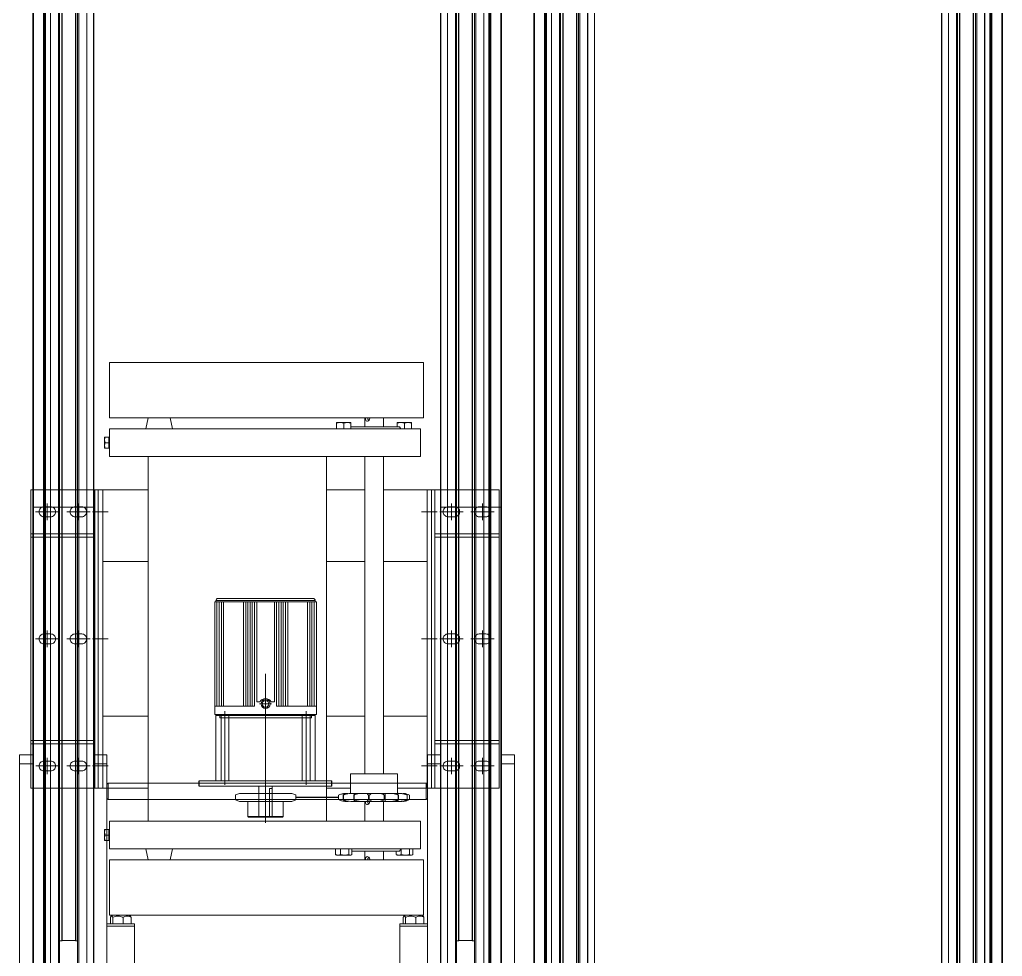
# Model space of a CAD drawing. Header units: millimetres. Extents: x -13874 to 5569, y -3136 to 4764.
# Drawn here: x 3716 to 4606, y -544 to 304 of the extents above; entities that cross this region are included whole.
import ezdxf

# ---------------------------------------------------------------- set-up
doc = ezdxf.new("R2010")
doc.units = ezdxf.units.MM
for name, color, linetype, lineweight in [('1', 1, 'Continuous', 20), ('2', 5, 'Continuous', 18), ('动力滚筒线', 6, 'Continuous', 18), ('工件进老化层', 7, 'Continuous', 15), ('粗实线', 7, 'Continuous', 25)]:
    doc.layers.add(name, color=color, linetype=linetype, lineweight=lineweight)

# ---------------------------------------------------------------- blocks, each defined once
blk = doc.blocks.new('A$C68C05B9F')
at = {"color": 7, "linetype": 'Continuous', "lineweight": 15}
for p, q in [((0, 3724, 800.61), (0, 4074, 800.61)), ((12, 4074, 800.61), (12, 3074, 800.61)), ((12.5, 4074, 800.61), (12.5, 3074, 800.61)), ((21.5, 4074, 800.61), (21.5, 3074, 800.61)), ((22, 4074, 800.61), (22, 3074, 800.61)), ((22.3, 4074, 800.61), (22.3, 3074, 800.61)), ((23.08, 4074, 800.61), (23.08, 3074, 800.61)), ((23.29, 4074, 800.61), (23.29, 3074, 800.61)), ((27.81, 4074, 800.61), (27.81, 3074, 800.61)), ((28.02, 4074, 800.61), (28.02, 3074, 800.61)), ((35.2, 4074, 800.61), (35.2, 3074, 800.61)), ((36.2, 3074, 800.61), (36.2, 4074, 800.61)), ((52.5, 4074, 800.61), (52.5, 3074, 800.61)), ((53.5, 4074, 800.61), (53.5, 3074, 800.61)), ((60.68, 4074, 800.61), (60.68, 3074, 800.61)), ((60.89, 4074, 800.61), (60.89, 3074, 800.61)), ((66.91, 4074, 800.61), (66.91, 3074, 800.61)), ((67, 3724, 800.61), (67, 4074, 800.61)), ((79, 3724, 800.61), (79, 4074, 800.61)), ((369, 3724, 800.61), (369, 4074, 800.61)), ((381, 3724, 800.61), (381, 4074, 800.61)), ((381.09, 4074, 800.61), (381.09, 3074, 800.61)), ((387.11, 4074, 800.61), (387.11, 3074, 800.61)), ((387.32, 4074, 800.61), (387.32, 3074, 800.61)), ((394.5, 4074, 800.61), (394.5, 3074, 800.61)), ((395.5, 3074, 800.61), (395.5, 4074, 800.61)), ((411.8, 4074, 800.61), (411.8, 3074, 800.61)), ((412.8, 4074, 800.61), (412.8, 3074, 800.61)), ((419.98, 4074, 800.61), (419.98, 3074, 800.61)), ((420.19, 4074, 800.61), (420.19, 3074, 800.61)), ((424.71, 4074, 800.61), (424.71, 3074, 800.61)), ((424.92, 4074, 800.61), (424.92, 3074, 800.61)), ((425.7, 4074, 800.61), (425.7, 3074, 800.61)), ((426, 4074, 800.61), (426, 3074, 800.61)), ((426.5, 4074, 800.61), (426.5, 3074, 800.61)), ((435.5, 4074, 800.61), (435.5, 3074, 800.61)), ((436, 4074, 800.61), (436, 3074, 800.61)), ((448, 3724, 800.61), (448, 4074, 800.61)), ((104, 3871, 800.61), (104, 4047, 800.61)), ((344, 4047, 800.61), (344, 3871, 800.61)), ((38.2, 3884.25, 800.61), (36.2, 3884.25, 800.61)), ((38.2, 3884.25, 800.61), (38.2, 3074, 800.61)), ((38.5, 3884.15, 800.61), (38.5, 3074, 800.61)), ((50.5, 3884, 800.61), (38.5, 3884, 800.61)), ((50.5, 3884.15, 800.61), (50.5, 3074, 800.61)), ((52.5, 3884.25, 800.61), (50.8, 3884.25, 800.61)), ((50.8, 3884.25, 800.61), (50.8, 3074, 800.61)), ((395.5, 3884.25, 800.61), (397.2, 3884.25, 800.61)), ((397.2, 3884.25, 800.61), (397.2, 3074, 800.61)), ((397.5, 3884.15, 800.61), (397.5, 3074, 800.61)), ((397.5, 3884, 800.61), (409.5, 3884, 800.61)), ((409.5, 3884.15, 800.61), (409.5, 3074, 800.61)), ((409.8, 3884.25, 800.61), (411.8, 3884.25, 800.61)), ((409.8, 3884.25, 800.61), (409.8, 3074, 800.61)), ((79, 3871, 800.61), (104, 3871, 800.61)), ((104, 3869, 800.61), (79, 3869, 800.61)), ((82.16, 3863, 800.61), (82.16, 3869, 800.61)), ((89.44, 3863, 800.61), (89.44, 3869, 800.61)), ((98.78, 3863, 800.61), (98.78, 3869, 800.61)), ((100.84, 3863, 800.61), (100.84, 3869, 800.61)), ((104, 3871, 800.61), (104, 3869, 800.61)), ((344, 3871, 800.61), (369, 3871, 800.61)), ((344, 3869, 800.61), (344, 3871, 800.61)), ((369, 3869, 800.61), (344, 3869, 800.61)), ((347.16, 3863, 800.61), (347.16, 3869, 800.61)), ((354.44, 3863, 800.61), (354.44, 3869, 800.61)), ((363.78, 3863, 800.61), (363.78, 3869, 800.61)), ((365.84, 3863, 800.61), (365.84, 3869, 800.61)), ((82.79, 3862.1, 800.61), (84.14, 3861, 800.61)), ((84.14, 3861, 800.61), (98.86, 3861, 800.61)), ((98.86, 3861, 800.61), (100.21, 3862.1, 800.61)), ((347.79, 3862.1, 800.61), (349.14, 3861, 800.61)), ((349.14, 3861, 800.61), (358.76, 3861, 800.61)), ((358.76, 3861, 800.61), (363.86, 3861, 800.61)), ((363.86, 3861, 800.61), (365.21, 3862.1, 800.61)), ((80, 3756.5, 800.61), (79, 3755.5, 800.61)), ((368, 3756.5, 800.61), (80, 3756.5, 800.61)), ((80, 3756.5, 800.61), (80, 3741.5, 800.61)), ((369, 3755.5, 800.61), (368, 3756.5, 800.61)), ((368, 3741.5, 800.61), (368, 3756.5, 800.61)), ((79, 3742.5, 800.61), (80, 3741.5, 800.61)), ((80, 3741.5, 800.61), (368, 3741.5, 800.61)), ((368, 3741.5, 800.61), (369, 3742.5, 800.61)), ((0, 3724, 800.61), (12, 3724, 800.61)), ((0, 3716, 800.61), (0, 3724, 800.61)), ((67, 3724, 800.61), (67, 3074, 800.61)), ((67, 3724, 800.61), (79, 3724, 800.61)), ((79, 3716, 800.61), (79, 3724, 800.61)), ((369, 3724, 800.61), (381, 3724, 800.61)), ((369, 3716, 800.61), (369, 3724, 800.61)), ((381, 3724, 800.61), (381, 3074, 800.61)), ((436, 3724, 800.61), (448, 3724, 800.61)), ((448, 3716, 800.61), (448, 3724, 800.61)), ((12, 3716, 800.61), (0, 3716, 800.61)), ((79, 3716, 800.61), (67, 3716, 800.61)), ((381, 3716, 800.61), (369, 3716, 800.61)), ((448, 3716, 800.61), (436, 3716, 800.61)), ((12, 1008, 800.61), (12, 3492, 800.61)), ((12.5, 3492, 800.61), (12, 3492, 800.61)), ((12.5, 1008, 800.61), (12.5, 3492, 800.61)), ((21.5, 3492, 800.61), (12.5, 3492, 800.61)), ((21.5, 1008, 800.61), (21.5, 3492, 800.61)), ((22, 3492, 800.61), (21.5, 3492, 800.61)), ((22, 1008, 800.61), (22, 3492, 800.61)), ((22.3, 3492, 800.61), (22, 3492, 800.61)), ((22.3, 1008, 800.61), (22.3, 3492, 800.61)), ((23.08, 3492, 800.61), (22.3, 3492, 800.61)), ((23.08, 1008, 800.61), (23.08, 3492, 800.61)), ((23.29, 3492, 800.61), (23.08, 3492, 800.61)), ((23.29, 1008, 800.61), (23.29, 3492, 800.61)), ((27.81, 3492, 800.61), (23.29, 3492, 800.61)), ((28.02, 3492, 800.61), (27.81, 3492, 800.61)), ((35.2, 3492, 800.61), (28.02, 3492, 800.61)), ((36.2, 3492, 800.61), (35.2, 3492, 800.61)), ((36.2, 1008, 800.61), (36.2, 3492, 800.61)), ((38.2, 3492, 800.61), (36.2, 3492, 800.61)), ((38.5, 3492, 800.61), (38.2, 3492, 800.61)), ((38.5, 1008, 800.61), (38.5, 3492, 800.61)), ((50.5, 3492, 800.61), (38.5, 3492, 800.61)), ((50.5, 1008, 800.61), (50.5, 3492, 800.61)), ((50.8, 3492, 800.61), (50.5, 3492, 800.61)), ((52.5, 3492, 800.61), (50.8, 3492, 800.61)), ((52.5, 3492, 800.61), (52.5, 1008, 800.61)), ((53.5, 3492, 800.61), (52.5, 3492, 800.61)), ((60.68, 3492, 800.61), (53.5, 3492, 800.61)), ((60.89, 3492, 800.61), (60.68, 3492, 800.61)), ((66.91, 3492, 800.61), (60.89, 3492, 800.61)), ((67, 3492, 800.61), (66.91, 3492, 800.61)), ((67, 1008, 800.61), (67, 3492, 800.61)), ((381, 3492, 800.61), (381, 1008, 800.61)), ((381, 3492, 800.61), (381.09, 3492, 800.61)), ((381.09, 3492, 800.61), (387.11, 3492, 800.61)), ((387.11, 3492, 800.61), (387.32, 3492, 800.61)), ((387.32, 3492, 800.61), (394.5, 3492, 800.61)), ((394.5, 3492, 800.61), (395.5, 3492, 800.61)), ((395.5, 1008, 800.61), (395.5, 3492, 800.61)), ((395.5, 3492, 800.61), (397.2, 3492, 800.61)), ((397.2, 3492, 800.61), (397.5, 3492, 800.61)), ((397.5, 3492, 800.61), (397.5, 1008, 800.61)), ((397.5, 3492, 800.61), (409.5, 3492, 800.61)), ((409.5, 3492, 800.61), (409.5, 1008, 800.61)), ((409.5, 3492, 800.61), (409.8, 3492, 800.61)), ((409.8, 3492, 800.61), (411.8, 3492, 800.61)), ((411.8, 3492, 800.61), (411.8, 1008, 800.61)), ((411.8, 3492, 800.61), (412.8, 3492, 800.61)), ((412.8, 3492, 800.61), (419.98, 3492, 800.61)), ((419.98, 3492, 800.61), (420.19, 3492, 800.61)), ((420.19, 3492, 800.61), (424.71, 3492, 800.61)), ((424.71, 3492, 800.61), (424.71, 1008, 800.61)), ((424.71, 3492, 800.61), (424.92, 3492, 800.61)), ((424.92, 3492, 800.61), (424.92, 1008, 800.61)), ((424.92, 3492, 800.61), (425.7, 3492, 800.61)), ((425.7, 3492, 800.61), (425.7, 1008, 800.61)), ((425.7, 3492, 800.61), (426, 3492, 800.61)), ((426, 3492, 800.61), (426, 1008, 800.61)), ((426, 3492, 800.61), (426.5, 3492, 800.61)), ((426.5, 3492, 800.61), (426.5, 1008, 800.61)), ((426.5, 3492, 800.61), (435.5, 3492, 800.61)), ((435.5, 3492, 800.61), (435.5, 1008, 800.61)), ((435.5, 3492, 800.61), (436, 3492, 800.61)), ((436, 3492, 800.61), (436, 1008, 800.61))]:
    blk.add_line(p, q, dxfattribs=at)
at = {"color": 8, "linetype": 'Continuous', "lineweight": 15}
for p, q in [((27.81, 1008, 800.61), (27.81, 3492, 800.61)), ((28.02, 1008, 800.61), (28.02, 3492, 800.61)), ((35.2, 1008, 800.61), (35.2, 3492, 800.61)), ((38.2, 1008, 800.61), (38.2, 3492, 800.61)), ((50.8, 1008, 800.61), (50.8, 3492, 800.61)), ((53.5, 1008, 800.61), (53.5, 3492, 800.61)), ((60.68, 1008, 800.61), (60.68, 3492, 800.61)), ((60.89, 1008, 800.61), (60.89, 3492, 800.61)), ((66.91, 1008, 800.61), (66.91, 3492, 800.61)), ((381.09, 3492, 800.61), (381.09, 1008, 800.61)), ((387.11, 3492, 800.61), (387.11, 1008, 800.61)), ((387.32, 3492, 800.61), (387.32, 1008, 800.61)), ((394.5, 3492, 800.61), (394.5, 1008, 800.61)), ((397.2, 3492, 800.61), (397.2, 1008, 800.61)), ((409.8, 3492, 800.61), (409.8, 1008, 800.61)), ((412.8, 3492, 800.61), (412.8, 1008, 800.61)), ((419.98, 3492, 800.61), (419.98, 1008, 800.61)), ((420.19, 3492, 800.61), (420.19, 1008, 800.61))]:
    blk.add_line(p, q, dxfattribs=at)
at = {"color": 7, "linetype": 'Continuous', "lineweight": 15}
for points, knots in [([(38.5, 3884.15, 800.61), (38.5, 3884.16, 800.61), (38.49, 3884.19, 800.61), (38.43, 3884.22, 800.61), (38.35, 3884.24, 800.61), (38.27, 3884.25, 800.61), (38.22, 3884.25, 800.61), (38.2, 3884.25, 800.61)], [0, 0, 0, 0, 0.227189, 0.45445, 0.679666, 0.894273, 1, 1, 1, 1]), ([(50.8, 3884.25, 800.61), (50.77, 3884.25, 800.61), (50.7, 3884.25, 800.61), (50.62, 3884.23, 800.61), (50.55, 3884.21, 800.61), (50.51, 3884.18, 800.61), (50.5, 3884.16, 800.61), (50.5, 3884.15, 800.61)], [0, 0, 0, 0, 0.200091, 0.399994, 0.605947, 0.823799, 1, 1, 1, 1]), ([(397.2, 3884.25, 800.61), (397.23, 3884.25, 800.61), (397.3, 3884.25, 800.61), (397.38, 3884.23, 800.61), (397.45, 3884.21, 800.61), (397.49, 3884.18, 800.61), (397.5, 3884.16, 800.61), (397.5, 3884.15, 800.61)], [0, 0, 0, 0, 0.20008, 0.399986, 0.605932, 0.823798, 1, 1, 1, 1]), ([(409.5, 3884.15, 800.61), (409.5, 3884.16, 800.61), (409.51, 3884.19, 800.61), (409.57, 3884.22, 800.61), (409.65, 3884.24, 800.61), (409.73, 3884.25, 800.61), (409.78, 3884.25, 800.61), (409.8, 3884.25, 800.61)], [0, 0, 0, 0, 0.227188, 0.454453, 0.679683, 0.894318, 1, 1, 1, 1]), ([(82.16, 3863, 800.61), (82.66, 3862.75, 800.61), (83.67, 3862.24, 800.61), (85.28, 3861.88, 800.61), (86.93, 3861.96, 800.61), (88.31, 3862.42, 800.61), (89.14, 3862.84, 800.61), (89.44, 3863, 800.61)], [0, 0, 0, 0, 0.213697, 0.432416, 0.646855, 0.869847, 1, 1, 1, 1]), ([(82.81, 3862.11, 800.61), (82.68, 3862.24, 800.61), (82.45, 3862.44, 800.61), (82.25, 3862.84, 800.61), (82.16, 3863, 800.61)], [0, 0, 0, 0, 0.5910512, 1, 1, 1, 1]), ([(89.44, 3863, 800.61), (89.59, 3862.94, 800.61), (90.32, 3862.63, 800.61), (91.67, 3862.19, 800.61), (93.56, 3861.87, 800.61), (95.52, 3861.98, 800.61), (97.28, 3862.4, 800.61), (98.34, 3862.82, 800.61), (98.78, 3863, 800.61)], [0, 0, 0, 0, 0.051515, 0.245598, 0.439284, 0.646362, 0.853846, 1, 1, 1, 1]), ([(98.78, 3863, 800.61), (98.92, 3862.75, 800.61), (99.21, 3862.24, 800.61), (99.66, 3861.88, 800.61), (100.13, 3861.96, 800.61), (100.52, 3862.42, 800.61), (100.76, 3862.84, 800.61), (100.84, 3863, 800.61)], [0, 0, 0, 0, 0.213697, 0.432416, 0.646855, 0.869847, 1, 1, 1, 1]), ([(347.81, 3862.11, 800.61), (347.68, 3862.24, 800.61), (347.45, 3862.44, 800.61), (347.25, 3862.84, 800.61), (347.16, 3863, 800.61)], [0, 0, 0, 0, 0.59105, 1, 1, 1, 1]), ([(347.16, 3863, 800.61), (347.66, 3862.75, 800.61), (348.67, 3862.24, 800.61), (350.28, 3861.88, 800.61), (351.93, 3861.96, 800.61), (353.31, 3862.42, 800.61), (354.14, 3862.84, 800.61), (354.44, 3863, 800.61)], [0, 0, 0, 0, 0.213696, 0.432416, 0.646854, 0.869847, 1, 1, 1, 1]), ([(354.44, 3863, 800.61), (354.88, 3862.82, 800.61), (355.94, 3862.4, 800.61), (357.7, 3861.98, 800.61), (359.66, 3861.87, 800.61), (361.55, 3862.19, 800.61), (362.9, 3862.63, 800.61), (363.63, 3862.94, 800.61), (363.78, 3863, 800.61)], [0, 0, 0, 0, 0.146154, 0.3536378, 0.5607164, 0.7544026, 0.9484864, 1, 1, 1, 1]), ([(363.78, 3863, 800.61), (363.92, 3862.75, 800.61), (364.21, 3862.24, 800.61), (364.66, 3861.88, 800.61), (365.13, 3861.96, 800.61), (365.52, 3862.42, 800.61), (365.76, 3862.84, 800.61), (365.84, 3863, 800.61)], [0, 0, 0, 0, 0.213696, 0.432416, 0.646855, 0.869847, 1, 1, 1, 1])]:
    blk.add_open_spline(points, degree=3, knots=knots, dxfattribs=at)
blk = doc.blocks.new('A$C21461CE7')
at = {"color": 2}
for p, q in [((152.6, 116.6, 2353.14), (152.59, 121.6, 2353.14)), ((272.6, 116.6, 2353.14), (272.59, 121.6, 2353.14)), ((278.66, 106.6, 2353.14), (239.85, 106.6, 2353.14))]:
    blk.add_line(p, q, dxfattribs=at)
at = {"layer": '1', "color": 2, "lineweight": 0}
for p, q in [((212.6, 105.71, 2353.14), (212.59, 218.42, 2353.14)), ((207.13, 191.1, 2353.14), (217.88, 191.1, 2353.14)), ((175.83, 117.82, 2353.14), (175.82, 184.61, 2353.14)), ((249.36, 117.83, 2353.14), (249.36, 184.61, 2353.14)), ((212.6, 83.56, 2353.14), (212.59, 125.78, 2353.14))]:
    blk.add_line(p, q, dxfattribs=at)
at = {"layer": '2', "color": 2, "lineweight": 0}
for p, q in [((172.33, 121.6, 2353.14), (172.32, 181.6, 2353.14)), ((179.33, 121.6, 2353.14), (179.32, 181.6, 2353.14)), ((245.86, 121.6, 2353.14), (245.86, 181.6, 2353.14)), ((252.86, 121.6, 2353.14), (252.86, 181.6, 2353.14)), ((216.1, 89.6, 2353.14), (216.1, 114.6, 2353.14)), ((218.6, 114.6, 2353.14), (216.1, 114.6, 2353.14))]:
    blk.add_line(p, q, dxfattribs=at)
at = {"layer": '动力滚筒线', "color": 2, "lineweight": 0}
for p, q in [((206.6, 89.6, 2353.14), (206.6, 116.6, 2353.14)), ((218.6, 89.6, 2353.14), (218.6, 116.6, 2353.14))]:
    blk.add_line(p, q, dxfattribs=at)
at = {"layer": '工件进老化层', "color": 2, "ltscale": 0.5}
for p, q in [((71.4, 500, 2353.14), (71.4, 450, 2353.14)), ((71.4, 500, 2353.14), (116.2, 500, 2353.14)), ((310.8, 500, 2353.14), (116.2, 500, 2353.14)), ((310.8, 500, 2353.14), (355.6, 500, 2353.14)), ((355.61, 450, 2353.14), (355.6, 500, 2353.14)), ((71.4, 450, 2353.14), (116.2, 450, 2353.14)), ((106.2, 450, 2353.14), (104.2, 440, 2353.14)), ((310.81, 450, 2353.14), (116.2, 450, 2353.14)), ((128.2, 440, 2353.14), (126.2, 450, 2353.14)), ((276.81, 445.09, 2353.14), (276.81, 445.67, 2353.14)), ((276.81, 445.67, 2353.14), (280.06, 445.67, 2353.14)), ((276.81, 440, 2353.14), (276.81, 445.09, 2353.14)), ((283.31, 445.09, 2353.14), (280.06, 445.67, 2353.14)), ((280.06, 445.67, 2353.14), (286.56, 445.67, 2353.14)), ((283.31, 440, 2353.14), (283.31, 445.09, 2353.14)), ((289.81, 445.09, 2353.14), (286.56, 445.67, 2353.14)), ((289.81, 445.67, 2353.14), (286.56, 445.67, 2353.14)), ((289.81, 445.67, 2353.14), (289.81, 445.09, 2353.14)), ((289.81, 440, 2353.14), (289.81, 445.09, 2353.14)), ((302.31, 450, 2353.14), (302.31, 442, 2353.14)), ((310.81, 450, 2353.14), (355.61, 450, 2353.14)), ((319.31, 442, 2353.14), (319.31, 450, 2353.14)), ((331.8, 445.09, 2353.14), (331.8, 445.68, 2353.14)), ((331.8, 445.68, 2353.14), (335.05, 445.68, 2353.14)), ((331.8, 442, 2353.14), (331.8, 445.09, 2353.14)), ((338.3, 445.1, 2353.14), (335.05, 445.68, 2353.14)), ((335.05, 445.68, 2353.14), (341.55, 445.68, 2353.14)), ((338.3, 440, 2353.14), (338.3, 445.1, 2353.14)), ((344.8, 445.1, 2353.14), (341.55, 445.68, 2353.14)), ((344.8, 445.68, 2353.14), (341.55, 445.68, 2353.14)), ((344.8, 445.68, 2353.14), (344.8, 445.1, 2353.14)), ((344.8, 440, 2353.14), (344.8, 445.1, 2353.14)), ((121.5, 440, 2353.14), (71.2, 440, 2353.14)), ((71.2, 440, 2353.14), (71.2, 436.5, 2353.14)), ((71.2, 436.5, 2353.14), (71.2, 415, 2353.14)), ((352.81, 440, 2353.14), (121.5, 440, 2353.14)), ((289.81, 442, 2353.14), (290.89, 442, 2353.14)), ((290.89, 442, 2353.14), (333.81, 442, 2353.14)), ((352.81, 440, 2353.14), (352.81, 415, 2353.14)), ((67.27, 432.5, 2353.14), (66.82, 432.5, 2353.14)), ((66.82, 432.5, 2353.14), (66.82, 430, 2353.14)), ((67.27, 427.5, 2353.14), (66.82, 430, 2353.14)), ((66.82, 430, 2353.14), (66.82, 425, 2353.14)), ((70.7, 432.5, 2353.14), (67.27, 432.5, 2353.14)), ((70.7, 427.5, 2353.14), (67.27, 427.5, 2353.14)), ((71.2, 432.5, 2353.14), (70.7, 432.5, 2353.14)), ((70.7, 432.5, 2353.14), (70.7, 430, 2353.14)), ((70.7, 430, 2353.14), (70.7, 427.5, 2353.14)), ((70.7, 427.5, 2353.14), (70.7, 425, 2353.14)), ((67.27, 422.5, 2353.14), (66.82, 425, 2353.14)), ((66.82, 422.5, 2353.14), (66.82, 425, 2353.14)), ((66.82, 422.5, 2353.14), (67.27, 422.5, 2353.14)), ((70.7, 422.5, 2353.14), (67.27, 422.5, 2353.14)), ((70.7, 425, 2353.14), (70.7, 422.5, 2353.14)), ((70.7, 422.5, 2353.14), (71.2, 422.5, 2353.14)), ((71.2, 415, 2353.14), (352.81, 415, 2353.14)), ((302.31, 415, 2353.14), (302.31, 128, 2353.14)), ((319.31, 128, 2353.14), (319.31, 415, 2353.14)), ((58.2, 115, 2353.14), (58.2, 385, 2353.14)), ((106.2, 385, 2353.14), (61.2, 385, 2353.14)), ((61.2, 385, 2353.14), (61.2, 115, 2353.14)), ((65.2, 385, 2353.14), (65.2, 115, 2353.14)), ((302.31, 385, 2353.14), (267.81, 385, 2353.14)), ((362.81, 385, 2353.14), (319.31, 385, 2353.14)), ((358.81, 115, 2353.14), (358.81, 385, 2353.14)), ((362.81, 115, 2353.14), (362.81, 385, 2353.14)), ((365.81, 115, 2353.14), (365.81, 385, 2353.14)), ((25.5, 365, 2353.14), (4.5, 365, 2353.14)), ((15, 357.5, 2353.14), (15, 372.5, 2353.14)), ((53.7, 365, 2353.14), (32.7, 365, 2353.14)), ((43.2, 357.5, 2353.14), (43.2, 372.5, 2353.14)), ((67.17, 365, 2353.14), (56.08, 365, 2353.14)), ((67.17, 365, 2353.14), (56.08, 365, 2353.14)), ((70.2, 365, 2353.14), (56.2, 365, 2353.14)), ((353.81, 365, 2353.14), (367.81, 365, 2353.14)), ((370.31, 365, 2353.14), (391.31, 365, 2353.14)), ((380.81, 357.5, 2353.14), (380.81, 372.5, 2353.14)), ((398.5, 365, 2353.14), (419.5, 365, 2353.14)), ((409, 357.5, 2353.14), (409, 372.5, 2353.14)), ((58.2, 345, 2353.14), (0, 345, 2353.14)), ((58.2, 342, 2353.14), (0, 342, 2353.14)), ((365.81, 345, 2353.14), (424, 345, 2353.14)), ((365.81, 342, 2353.14), (424, 342, 2353.14)), ((106.2, 320, 2353.14), (65.2, 320, 2353.14)), ((302.31, 320, 2353.14), (267.81, 320, 2353.14)), ((358.81, 320, 2353.14), (319.31, 320, 2353.14)), ((25.5, 250, 2353.14), (4.5, 250, 2353.14)), ((15, 242.5, 2353.14), (15, 257.5, 2353.14)), ((53.7, 250, 2353.14), (32.7, 250, 2353.14)), ((43.2, 242.5, 2353.14), (43.2, 257.5, 2353.14)), ((67.17, 250, 2353.14), (56.08, 250, 2353.14)), ((67.17, 250, 2353.14), (56.08, 250, 2353.14)), ((70.2, 250, 2353.14), (56.2, 250, 2353.14)), ((353.81, 250, 2353.14), (367.81, 250, 2353.14)), ((370.31, 250, 2353.14), (391.31, 250, 2353.14)), ((380.81, 242.5, 2353.14), (380.81, 257.5, 2353.14)), ((398.5, 250, 2353.14), (419.5, 250, 2353.14)), ((409, 242.5, 2353.14), (409, 257.5, 2353.14)), ((65.2, 180, 2353.14), (106.2, 180, 2353.14)), ((267.81, 180, 2353.14), (302.31, 180, 2353.14)), ((319.31, 180, 2353.14), (358.81, 180, 2353.14)), ((58.2, 158, 2353.14), (0.01, 158, 2353.14)), ((58.2, 155, 2353.14), (0.01, 155, 2353.14)), ((365.81, 158, 2353.14), (424.01, 158, 2353.14)), ((365.81, 155, 2353.14), (424.01, 155, 2353.14)), ((15.01, 127.5, 2353.14), (15.01, 142.5, 2353.14)), ((43.2, 127.5, 2353.14), (43.2, 142.5, 2353.14)), ((380.81, 127.5, 2353.14), (380.81, 142.5, 2353.14)), ((409.01, 127.5, 2353.14), (409.01, 142.5, 2353.14)), ((25.51, 135, 2353.14), (4.51, 135, 2353.14)), ((53.7, 135, 2353.14), (32.7, 135, 2353.14)), ((67.18, 135, 2353.14), (56.08, 135, 2353.14)), ((70.2, 135, 2353.14), (56.2, 135, 2353.14)), ((353.81, 135, 2353.14), (367.81, 135, 2353.14)), ((370.31, 135, 2353.14), (391.31, 135, 2353.14)), ((398.51, 135, 2353.14), (419.51, 135, 2353.14)), ((289.51, 128, 2353.14), (289.51, 110.8, 2353.14)), ((289.51, 128, 2353.14), (332.11, 128, 2353.14)), ((332.11, 110.8, 2353.14), (332.11, 128, 2353.14)), ((61.2, 115, 2353.14), (106.2, 115, 2353.14)), ((267.81, 115, 2353.14), (289.51, 115, 2353.14)), ((278.66, 108.55, 2353.14), (278.7, 108.55, 2353.14)), ((278.66, 104.65, 2353.14), (278.66, 108.55, 2353.14)), ((278.7, 108.55, 2353.14), (278.7, 104.65, 2353.14)), ((282.74, 108.55, 2353.14), (283.01, 108.55, 2353.14)), ((282.74, 104.65, 2353.14), (282.74, 108.55, 2353.14)), ((283.01, 108.55, 2353.14), (283.01, 104.65, 2353.14)), ((285.24, 110.2, 2353.14), (283.95, 110.14, 2353.14)), ((284.85, 110.2, 2353.14), (285.24, 110.2, 2353.14)), ((287.2, 110.2, 2353.14), (285.24, 110.2, 2353.14)), ((289.7, 110.2, 2353.14), (288.39, 110.14, 2353.14)), ((294.12, 110.2, 2353.14), (289.7, 110.2, 2353.14)), ((292.39, 108.55, 2353.14), (292.83, 108.55, 2353.14)), ((292.39, 104.65, 2353.14), (292.39, 108.55, 2353.14)), ((292.83, 108.55, 2353.14), (292.83, 104.65, 2353.14)), ((293.75, 110.14, 2353.14), (294.1, 110.2, 2353.14)), ((294.1, 110.2, 2353.14), (298.34, 110.2, 2353.14)), ((298.34, 110.2, 2353.14), (297.27, 110.14, 2353.14)), ((304.37, 110.2, 2353.14), (298.34, 110.2, 2353.14)), ((304.61, 110.14, 2353.14), (304.37, 110.2, 2353.14)), ((304.37, 110.2, 2353.14), (309.45, 110.2, 2353.14)), ((305.68, 108.55, 2353.14), (306.21, 108.55, 2353.14)), ((305.68, 104.65, 2353.14), (305.68, 108.55, 2353.14)), ((306.21, 108.55, 2353.14), (306.21, 104.65, 2353.14)), ((309.45, 110.2, 2353.14), (308.83, 110.14, 2353.14)), ((315.91, 110.2, 2353.14), (309.45, 110.2, 2353.14)), ((316.71, 110.14, 2353.14), (315.91, 110.2, 2353.14)), ((315.91, 110.2, 2353.14), (320.84, 110.2, 2353.14)), ((319.99, 108.55, 2353.14), (320.5, 108.55, 2353.14)), ((319.99, 104.65, 2353.14), (319.99, 108.55, 2353.14)), ((320.5, 108.55, 2353.14), (320.5, 104.65, 2353.14)), ((320.8, 110.16, 2353.14), (320.78, 110.14, 2353.14)), ((326.45, 110.2, 2353.14), (320.84, 110.2, 2353.14)), ((320.89, 103.38, 2353.14), (320.89, 109.83, 2353.14)), ((327.63, 110.14, 2353.14), (326.45, 110.2, 2353.14)), ((326.45, 110.2, 2353.14), (330.23, 110.2, 2353.14)), ((333.89, 110.2, 2353.14), (330.09, 110.2, 2353.14)), ((330.23, 110.2, 2353.14), (330.76, 110.14, 2353.14)), ((332.11, 115, 2353.14), (362.81, 115, 2353.14)), ((332.48, 108.55, 2353.14), (332.88, 108.55, 2353.14)), ((332.48, 104.65, 2353.14), (332.48, 108.55, 2353.14)), ((332.88, 108.55, 2353.14), (332.88, 104.65, 2353.14)), ((335.23, 110.14, 2353.14), (333.89, 110.2, 2353.14)), ((333.89, 110.2, 2353.14), (335.78, 110.2, 2353.14)), ((337.99, 110.14, 2353.14), (336.76, 110.2, 2353.14)), ((340.68, 108.55, 2353.14), (340.88, 108.55, 2353.14)), ((340.68, 104.65, 2353.14), (340.68, 108.55, 2353.14)), ((340.88, 108.55, 2353.14), (340.88, 104.65, 2353.14)), ((342.96, 104.65, 2353.14), (342.96, 108.55, 2353.14)), ((278.66, 104.65, 2353.14), (278.7, 104.65, 2353.14)), ((282.74, 104.65, 2353.14), (283.01, 104.65, 2353.14)), ((283.95, 103.06, 2353.14), (285.24, 103, 2353.14)), ((284.86, 103, 2353.14), (285.24, 103, 2353.14)), ((285.24, 103, 2353.14), (287.21, 103, 2353.14)), ((288.39, 103.06, 2353.14), (289.7, 103, 2353.14)), ((289.7, 103, 2353.14), (294.12, 103, 2353.14)), ((292.39, 104.65, 2353.14), (292.83, 104.65, 2353.14)), ((294.1, 103, 2353.14), (293.75, 103.06, 2353.14)), ((294.1, 103, 2353.14), (298.34, 103, 2353.14)), ((297.27, 103.06, 2353.14), (298.34, 103, 2353.14)), ((298.34, 103, 2353.14), (304.37, 103, 2353.14)), ((302.31, 103, 2353.14), (302.31, 85, 2353.14)), ((304.37, 103, 2353.14), (304.61, 103.06, 2353.14)), ((304.37, 103, 2353.14), (309.45, 103, 2353.14)), ((305.68, 104.65, 2353.14), (306.21, 104.65, 2353.14)), ((308.83, 103.06, 2353.14), (309.45, 103, 2353.14)), ((309.45, 103, 2353.14), (315.91, 103, 2353.14)), ((315.91, 103, 2353.14), (316.71, 103.06, 2353.14)), ((315.91, 103, 2353.14), (320.84, 103, 2353.14)), ((319.31, 85, 2353.14), (319.31, 103, 2353.14)), ((319.99, 104.65, 2353.14), (320.5, 104.65, 2353.14)), ((320.78, 103.06, 2353.14), (320.8, 103.04, 2353.14)), ((320.84, 103, 2353.14), (326.45, 103, 2353.14)), ((326.45, 103, 2353.14), (327.63, 103.06, 2353.14)), ((326.45, 103, 2353.14), (330.23, 103, 2353.14)), ((330.1, 103, 2353.14), (333.89, 103, 2353.14)), ((330.76, 103.06, 2353.14), (330.23, 103, 2353.14)), ((332.48, 104.65, 2353.14), (332.88, 104.65, 2353.14)), ((333.89, 103, 2353.14), (335.23, 103.06, 2353.14)), ((333.89, 103, 2353.14), (335.78, 103, 2353.14)), ((336.76, 103, 2353.14), (337.99, 103.06, 2353.14)), ((340.68, 104.65, 2353.14), (340.88, 104.65, 2353.14)), ((71.2, 85, 2353.14), (121.2, 85, 2353.14)), ((71.2, 63.5, 2353.14), (71.2, 85, 2353.14)), ((352.81, 85, 2353.14), (121.2, 85, 2353.14)), ((352.81, 85, 2353.14), (352.81, 60, 2353.14)), ((67.28, 77.5, 2353.14), (66.83, 77.5, 2353.14)), ((66.83, 77.5, 2353.14), (66.83, 75, 2353.14)), ((67.28, 72.5, 2353.14), (66.83, 75, 2353.14)), ((66.83, 75, 2353.14), (66.83, 70, 2353.14)), ((70.7, 77.5, 2353.14), (67.28, 77.5, 2353.14)), ((70.7, 72.5, 2353.14), (67.28, 72.5, 2353.14)), ((71.2, 77.5, 2353.14), (70.7, 77.5, 2353.14)), ((70.7, 77.5, 2353.14), (70.7, 75, 2353.14)), ((70.7, 75, 2353.14), (70.7, 72.5, 2353.14)), ((70.7, 72.5, 2353.14), (70.7, 70, 2353.14)), ((67.28, 67.5, 2353.14), (66.83, 70, 2353.14)), ((66.83, 67.5, 2353.14), (66.83, 70, 2353.14)), ((66.83, 67.5, 2353.14), (67.28, 67.5, 2353.14)), ((70.7, 67.5, 2353.14), (67.28, 67.5, 2353.14)), ((70.7, 70, 2353.14), (70.7, 67.5, 2353.14)), ((70.7, 67.5, 2353.14), (71.2, 67.5, 2353.14)), ((71.2, 60, 2353.14), (71.2, 63.5, 2353.14)), ((121.51, 60, 2353.14), (71.2, 60, 2353.14)), ((106.21, 50, 2353.14), (104.21, 60, 2353.14)), ((352.81, 60, 2353.14), (121.51, 60, 2353.14)), ((128.21, 60, 2353.14), (126.21, 50, 2353.14)), ((275.88, 60, 2353.14), (275.88, 54.9, 2353.14)), ((275.88, 54.9, 2353.14), (278.16, 54.32, 2353.14)), ((276.3, 54.69, 2353.14), (275.88, 54.9, 2353.14)), ((276.82, 54.32, 2353.14), (276.28, 54.63, 2353.14)), ((276.82, 54.32, 2353.14), (278.16, 54.32, 2353.14)), ((284.16, 54.32, 2353.14), (278.16, 54.32, 2353.14)), ((280.44, 60, 2353.14), (280.44, 54.9, 2353.14)), ((280.44, 54.9, 2353.14), (284.16, 54.32, 2353.14)), ((289.32, 54.32, 2353.14), (284.16, 54.32, 2353.14)), ((287.88, 60, 2353.14), (287.88, 54.91, 2353.14)), ((289.32, 54.32, 2353.14), (289.82, 54.32, 2353.14)), ((290.35, 54.63, 2353.14), (289.82, 54.32, 2353.14)), ((290.76, 60, 2353.14), (290.76, 54.91, 2353.14)), ((333.81, 58, 2353.14), (290.76, 58, 2353.14)), ((302.31, 58, 2353.14), (302.31, 50, 2353.14)), ((319.31, 50, 2353.14), (319.31, 58, 2353.14)), ((330.87, 58, 2353.14), (330.87, 54.91, 2353.14)), ((330.87, 54.91, 2353.14), (333.15, 54.33, 2353.14)), ((331.29, 54.7, 2353.14), (330.87, 54.91, 2353.14)), ((331.81, 54.33, 2353.14), (331.27, 54.64, 2353.14)), ((331.81, 54.33, 2353.14), (333.15, 54.33, 2353.14)), ((339.16, 54.33, 2353.14), (333.15, 54.33, 2353.14)), ((335.43, 60, 2353.14), (335.43, 54.91, 2353.14)), ((335.43, 54.91, 2353.14), (339.16, 54.33, 2353.14)), ((344.31, 54.33, 2353.14), (339.16, 54.33, 2353.14)), ((342.88, 60, 2353.14), (342.88, 54.91, 2353.14)), ((344.81, 54.33, 2353.14), (344.31, 54.33, 2353.14)), ((345.35, 54.64, 2353.14), (344.81, 54.33, 2353.14)), ((345.75, 60, 2353.14), (345.75, 54.91, 2353.14)), ((71.41, 50, 2353.14), (71.41, 0, 2353.14)), ((71.41, 50, 2353.14), (116.21, 50, 2353.14)), ((310.81, 50, 2353.14), (116.21, 50, 2353.14)), ((310.81, 50, 2353.14), (355.61, 50, 2353.14)), ((355.61, 0, 2353.14), (355.61, 50, 2353.14)), ((310.81, 0, 2353.14), (71.41, 0, 2353.14)), ((310.81, 0, 2353.14), (355.61, 0, 2353.14))]:
    blk.add_line(p, q, dxfattribs=at)
at = {"layer": '工件进老化层', "color": 2, "ltscale": 0.5, "elevation": 2353.14}
for points in [[(280.06, 445.67), (279.83, 445.67), (276.81, 445.09)], [(286.56, 445.67), (286.33, 445.67), (283.31, 445.09)], [(307, 450), (306.99, 449.74), (306.77, 448.82), (306.31, 448.01), (305.65, 447.38), (304.91, 447.04), (304.24, 447.04), (303.7, 447.34), (303.3, 447.92), (303.04, 448.76), (302.93, 449.75), (302.93, 450)], [(335.05, 445.68), (334.82, 445.67), (331.8, 445.09)], [(341.55, 445.68), (341.32, 445.67), (338.3, 445.1)], [(66.82, 430), (66.82, 430.18), (67.27, 432.5)], [(66.82, 425), (66.82, 425.18), (67.27, 427.5)], [(106.2, 415), (106.2, 85)], [(267.81, 85), (267.81, 415)], [(307.01, 103), (307, 102.74), (306.78, 101.82), (306.32, 101.01), (305.66, 100.38), (304.92, 100.04), (304.25, 100.04), (303.71, 100.34), (303.31, 100.92), (303.05, 101.76), (302.94, 102.75), (302.94, 103)], [(320.5, 104.65), (320.8, 103.88), (320.89, 103.33), (320.78, 103.06)], [(66.83, 75), (66.83, 75.18), (67.28, 77.5)], [(66.83, 70), (66.83, 70.18), (67.28, 72.5)], [(278.16, 54.32), (278.32, 54.33), (280.44, 54.9)], [(284.16, 54.32), (284.43, 54.33), (287.88, 54.91)], [(287.88, 54.91), (288.97, 54.36), (289.32, 54.32)], [(289.32, 54.32), (290.44, 54.69), (290.76, 54.91)], [(333.15, 54.33), (333.31, 54.33), (335.43, 54.91)], [(339.16, 54.33), (339.42, 54.33), (342.88, 54.91)], [(342.88, 54.91), (343.96, 54.36), (344.31, 54.33)], [(344.31, 54.33), (345.44, 54.69), (345.75, 54.91)], [(302.94, 50), (302.97, 50.71), (303.13, 51.58), (303.44, 52.32), (303.93, 52.82), (304.57, 53), (305.26, 52.84), (305.94, 52.39), (306.54, 51.67), (306.92, 50.73), (307.01, 50)]]:
    blk.add_lwpolyline(points, dxfattribs=at)
for points in [[(0.01, 115), (0, 385), (61.2, 385), (61.2, 115)], [(424.01, 115), (424, 385), (362.81, 385), (362.81, 115)]]:
    blk.add_lwpolyline(points, close=True, dxfattribs=at)
for points in [[(7.5, 365, -0.414214), (12, 369.5), (18, 369.5, -0.414214), (22.5, 365, -0.414214), (18, 360.5), (12, 360.5, -0.414214)], [(35.7, 365, -0.414214), (40.2, 369.5), (46.2, 369.5, -0.414214), (50.7, 365, -0.414214), (46.2, 360.5), (40.2, 360.5, -0.414214)], [(388.31, 365, 0.414214), (383.81, 369.5), (377.81, 369.5, 0.414214), (373.31, 365, 0.414214), (377.81, 360.5), (383.81, 360.5, 0.414214)], [(416.5, 365, 0.414214), (412, 369.5), (406, 369.5, 0.414214), (401.5, 365, 0.414214), (406, 360.5), (412, 360.5, 0.414214)], [(7.5, 250, -0.414214), (12, 254.5), (18, 254.5, -0.414214), (22.5, 250, -0.414214), (18, 245.5), (12, 245.5, -0.414214)], [(35.7, 250, -0.414214), (40.2, 254.5), (46.2, 254.5, -0.414214), (50.7, 250, -0.414214), (46.2, 245.5), (40.2, 245.5, -0.414214)], [(388.31, 250, 0.414214), (383.81, 254.5), (377.81, 254.5, 0.414214), (373.31, 250, 0.414214), (377.81, 245.5), (383.81, 245.5, 0.414214)], [(416.5, 250, 0.414214), (412, 254.5), (406, 254.5, 0.414214), (401.5, 250, 0.414214), (406, 245.5), (412, 245.5, 0.414214)], [(7.51, 135, -0.414214), (12.01, 139.5), (18.01, 139.5, -0.414214), (22.51, 135, -0.414214), (18.01, 130.5), (12.01, 130.5, -0.414214)], [(35.7, 135, -0.414214), (40.2, 139.5), (46.2, 139.5, -0.414214), (50.7, 135, -0.414214), (46.2, 130.5), (40.2, 130.5, -0.414214)], [(388.31, 135, 0.414214), (383.81, 139.5), (377.81, 139.5, 0.414214), (373.31, 135, 0.414214), (377.81, 130.5), (383.81, 130.5, 0.414214)], [(416.51, 135, 0.414214), (412.01, 139.5), (406.01, 139.5, 0.414214), (401.51, 135, 0.414214), (406.01, 130.5), (412.01, 130.5, 0.414214)]]:
    blk.add_lwpolyline(points, format="xyb", close=True, dxfattribs=at)
at = {"layer": '工件进老化层', "color": 2, "ltscale": 0.5}
for centre, radius, start, end in [((308.68, 449.88, 2353.14), 3.58, 178.0208, 219.3626), ((328.33, 437.63, 2353.14), 7, 19.75959, 38.59308), ((284.35, 99.09, 2353.14), 11.04, 96.24038, 121.01128), ((285.22, 96.5, 2353.14), 13.7, 95.32827, 118.42577), ((286.91, 104.02, 2353.14), 6.16, 96.08101, 132.63498), ((290.27, 93.92, 2353.14), 16.33, 96.62216, 116.39201), ((284.86, 97.5, 2353.14), 12.7, 95.15454, 97.73443), ((284.86, 97.5, 2353.14), 12.7, 90.00122, 95.15454), ((288.91, 110.8, 2353.14), 0.6, 270.00122, 0.00122), ((294.11, 108.45, 2353.14), 1.73, 102.20452, 176.80347), ((299.76, 96.23, 2353.14), 14.13, 100.15766, 119.35359), ((311.41, 113.54, 2353.14), 7.6, 206.57917, 221.07243), ((312.88, 100.53, 2353.14), 10.43, 112.88384, 129.77383), ((314.5, 101.42, 2353.14), 9, 52.42511, 75.82081), ((317.15, 110.26, 2353.14), 3.77, 332.90285, 353.38713), ((325.79, 96.35, 2353.14), 13.91, 61.25019, 82.38521), ((330.39, 107.44, 2353.14), 2.72, 23.92569, 82.0325), ((332.71, 110.8, 2353.14), 0.6, 180.00122, 270.00122), ((333.67, 94.67, 2353.14), 15.55, 63.19391, 84.25181), ((336.77, 97.5, 2353.14), 12.7, 84.95933, 90.00122), ((336.11, 102.36, 2353.14), 7.82, 52.41429, 84.99355), ((336.77, 97.5, 2353.14), 12.7, 82.27776, 84.95933), ((336.85, 98.01, 2353.14), 12.19, 59.87773, 84.6495), ((284.48, 114.52, 2353.14), 11.46, 239.49107, 263.4202), ((285.23, 116.75, 2353.14), 13.75, 241.61694, 264.63392), ((286.79, 108.91, 2353.14), 5.88, 226.45865, 264.83024), ((290.05, 118.54, 2353.14), 15.57, 243.12409, 263.86662), ((284.85, 115.7, 2353.14), 12.7, 262.34157, 264.95933), ((284.85, 115.7, 2353.14), 12.7, 264.95933, 270.00122), ((294.22, 104.84, 2353.14), 1.84, 185.83538, 255.16153), ((299.19, 115.38, 2353.14), 12.47, 239.35766, 261.13598), ((318.15, 95.14, 2353.14), 15.69, 142.67375, 149.67953), ((308.68, 102.88, 2353.14), 3.58, 178.02095, 219.36287), ((311.46, 110.32, 2353.14), 7.72, 227.23808, 250.10914), ((313.51, 113.82, 2353.14), 11.23, 286.52907, 305.2299), ((325.35, 118.18, 2353.14), 15.29, 278.57995, 297.78954), ((330.36, 105.79, 2353.14), 2.76, 278.35635, 335.69035), ((333.54, 118.98, 2353.14), 16.01, 276.05762, 296.50155), ((336.77, 115.7, 2353.14), 12.7, 270.00122, 275.15454), ((335.99, 111.16, 2353.14), 8.14, 275.68081, 306.91624), ((336.77, 115.7, 2353.14), 12.7, 275.15454, 277.74063), ((336.91, 114.99, 2353.14), 11.98, 275.1323, 300.34536), ((328.34, 62.37, 2353.14), 7, 321.40937, 340.24285), ((308.67, 50.13, 2353.14), 3.57, 140.03409, 182.02865)]:
    blk.add_arc(centre, radius, start, end, dxfattribs=at)
at = {"layer": '粗实线', "color": 2, "lineweight": 0}
for p, q in [((169.59, 286.6, 2353.14), (212.59, 286.6, 2353.14)), ((255.59, 286.6, 2353.14), (212.59, 286.6, 2353.14)), ((166.59, 283.6, 2353.14), (212.59, 283.6, 2353.14)), ((166.59, 283.6, 2353.14), (166.59, 181.6, 2353.14)), ((167.59, 283.6, 2353.14), (167.59, 284.6, 2353.14)), ((167.59, 284.6, 2353.14), (212.59, 284.6, 2353.14)), ((168.59, 283.6, 2353.14), (168.59, 189.1, 2353.14)), ((170.59, 283.6, 2353.14), (170.59, 189.1, 2353.14)), ((172.59, 283.6, 2353.14), (172.59, 189.1, 2353.14)), ((174.59, 283.6, 2353.14), (174.59, 189.1, 2353.14)), ((192.59, 283.6, 2353.14), (192.59, 189.1, 2353.14)), ((194.59, 283.6, 2353.14), (194.59, 189.1, 2353.14)), ((196.59, 283.6, 2353.14), (196.59, 189.1, 2353.14)), ((198.59, 283.6, 2353.14), (198.59, 189.1, 2353.14)), ((200.59, 283.6, 2353.14), (200.59, 189.1, 2353.14)), ((202.59, 283.6, 2353.14), (202.59, 189.1, 2353.14)), ((204.59, 283.6, 2353.14), (204.59, 193.1, 2353.14)), ((257.59, 284.6, 2353.14), (212.59, 284.6, 2353.14)), ((258.59, 283.6, 2353.14), (212.59, 283.6, 2353.14)), ((220.59, 283.6, 2353.14), (220.59, 193.1, 2353.14)), ((222.59, 283.6, 2353.14), (222.59, 189.1, 2353.14)), ((224.59, 283.6, 2353.14), (224.59, 189.1, 2353.14)), ((226.59, 283.6, 2353.14), (226.59, 189.1, 2353.14)), ((228.59, 283.6, 2353.14), (228.59, 189.1, 2353.14)), ((230.59, 283.6, 2353.14), (230.59, 189.1, 2353.14)), ((232.59, 283.6, 2353.14), (232.59, 189.1, 2353.14)), ((250.59, 283.6, 2353.14), (250.59, 189.1, 2353.14)), ((252.59, 283.6, 2353.14), (252.59, 189.1, 2353.14)), ((254.59, 283.6, 2353.14), (254.59, 189.1, 2353.14)), ((256.59, 283.6, 2353.14), (256.59, 189.1, 2353.14)), ((257.59, 283.6, 2353.14), (257.59, 284.6, 2353.14)), ((258.59, 283.6, 2353.14), (258.59, 181.6, 2353.14)), ((166.59, 189.1, 2353.14), (202.59, 189.1, 2353.14)), ((204.59, 193.1, 2353.14), (207.4, 193.1, 2353.14)), ((220.59, 193.1, 2353.14), (217.79, 193.1, 2353.14)), ((258.59, 189.1, 2353.14), (222.59, 189.1, 2353.14)), ((166.59, 181.6, 2353.14), (212.59, 181.6, 2353.14)), ((167.59, 180.6, 2353.14), (168.59, 181.6, 2353.14)), ((167.59, 180.6, 2353.14), (257.59, 180.6, 2353.14)), ((167.59, 121.6, 2353.14), (167.59, 180.6, 2353.14)), ((256.59, 181.6, 2353.14), (168.59, 181.6, 2353.14)), ((170.09, 180.6, 2353.14), (170.09, 181.6, 2353.14)), ((170.09, 180.6, 2353.14), (212.59, 180.6, 2353.14)), ((171.09, 180.6, 2353.14), (171.09, 178.6, 2353.14)), ((171.09, 178.6, 2353.14), (212.59, 178.6, 2353.14)), ((258.59, 181.6, 2353.14), (212.59, 181.6, 2353.14)), ((255.09, 180.6, 2353.14), (212.59, 180.6, 2353.14)), ((254.09, 178.6, 2353.14), (212.59, 178.6, 2353.14)), ((254.09, 180.6, 2353.14), (254.09, 178.6, 2353.14)), ((255.09, 180.6, 2353.14), (255.09, 181.6, 2353.14)), ((256.59, 181.6, 2353.14), (257.59, 180.6, 2353.14)), ((257.59, 121.6, 2353.14), (257.59, 180.6, 2353.14)), ((272.59, 121.6, 2353.14), (152.59, 121.6, 2353.14)), ((272.6, 116.6, 2353.14), (152.6, 116.6, 2353.14)), ((257.59, 121.6, 2353.14), (167.59, 121.6, 2353.14)), ((230.6, 116.6, 2353.14), (194.6, 116.6, 2353.14)), ((185.34, 108.75, 2353.14), (188.84, 110.25, 2353.14)), ((185.34, 108.75, 2353.14), (185.34, 104.45, 2353.14)), ((236.35, 110.25, 2353.14), (188.84, 110.25, 2353.14)), ((239.85, 108.75, 2353.14), (236.35, 110.25, 2353.14)), ((239.85, 104.45, 2353.14), (239.85, 108.75, 2353.14)), ((185.34, 104.45, 2353.14), (188.84, 102.95, 2353.14)), ((188.84, 102.95, 2353.14), (236.35, 102.95, 2353.14)), ((196.6, 89.25, 2353.14), (196.6, 102.95, 2353.14)), ((228.6, 89.25, 2353.14), (228.6, 102.95, 2353.14)), ((239.85, 104.45, 2353.14), (236.35, 102.95, 2353.14))]:
    blk.add_line(p, q, dxfattribs=at)
at = {"layer": '粗实线', "color": 2, "linetype": 'Continuous', "lineweight": 0}
for p, q in [((197.25, 88.6, 2353.14), (196.6, 89.25, 2353.14)), ((196.6, 89.25, 2353.14), (228.6, 89.25, 2353.14)), ((227.95, 88.6, 2353.14), (228.6, 89.25, 2353.14)), ((197.25, 88.6, 2353.14), (227.95, 88.6, 2353.14))]:
    blk.add_line(p, q, dxfattribs=at)
at = {"layer": '粗实线', "color": 2, "lineweight": 0}
for radius in [4.04, 3]:
    blk.add_circle((212.59, 191.1, 2353.14), radius, dxfattribs=at)
for centre, radius, start, end in [((169.59, 284.6, 2353.14), 2, 90.00122, 180.00122), ((255.59, 284.6, 2353.14), 2, 0.00122, 90.00122), ((212.59, 190.1, 2353.14), 6, 30.00122, 150.00122)]:
    blk.add_arc(centre, radius, start, end, dxfattribs=at)

msp = doc.modelspace()

# ---------------------------------------------------------------- linework, layer by layer
at = {"color": 7, "linetype": 'Continuous', "lineweight": 15}
for p, q in [((4181.86, 1963.11, 800.61), (4181.86, -1104.16, 602)), ((4182.36, 1963.11, 800.61), (4182.36, -1104.16, 602)), ((4191.36, 1963.11, 800.61), (4191.36, -1104.16, 602)), ((4191.86, 1963.11, 800.61), (4191.86, -1104.16, 602)), ((4192.16, 1963.11, 800.61), (4192.16, -1104.16, 602)), ((4192.94, 1963.11, 800.61), (4192.94, -1104.16, 602)), ((4193.15, 1963.11, 800.61), (4193.15, -1104.16, 602)), ((4206.06, 1963.11, 800.61), (4206.06, -1104.16, 602)), ((4208.36, 1963.11, 800.61), (4208.36, -1104.16, 602)), ((4220.36, 1963.11, 800.61), (4220.36, -1104.16, 602)), ((4222.36, -1104.16, 602), (4222.36, 1963.11, 800.61)), ((4236.86, 1963.11, 800.61), (4236.86, -1104.16, 602)), ((4550.86, -1104.16, 602), (4550.86, 1963.11, 800.61)), ((4565.36, 1963.11, 800.61), (4565.36, -1104.16, 602)), ((4567.36, -1104.16, 602), (4567.36, 1963.11, 800.61)), ((4579.36, -1104.16, 602), (4579.36, 1963.11, 800.61)), ((4581.66, -1104.16, 602), (4581.66, 1963.11, 800.61)), ((4594.58, -1104.16, 602), (4594.58, 1963.11, 800.61)), ((4594.79, -1104.16, 602), (4594.79, 1963.11, 800.61)), ((4595.56, -1104.16, 602), (4595.56, 1963.11, 800.61)), ((4595.86, -1104.16, 602), (4595.86, 1963.11, 800.61)), ((4596.36, -1104.16, 602), (4596.36, 1963.11, 800.61)), ((4605.36, -1104.16, 602), (4605.36, 1963.11, 800.61)), ((4605.86, -1104.16, 602), (4605.86, 1963.11, 800.61))]:
    msp.add_line(p, q, dxfattribs=at)
at = {"color": 8, "linetype": 'Continuous', "lineweight": 15}
for p, q in [((4197.68, 1963.11, 800.61), (4197.68, -1104.16, 602)), ((4197.89, 1963.11, 800.61), (4197.89, -1104.16, 602)), ((4205.06, 1963.11, 800.61), (4205.06, -1104.16, 602)), ((4208.06, 1963.11, 800.61), (4208.06, -1104.16, 602)), ((4220.66, 1963.11, 800.61), (4220.66, -1104.16, 602)), ((4223.36, 1963.11, 800.61), (4223.36, -1104.16, 602)), ((4230.54, 1963.11, 800.61), (4230.54, -1104.16, 602)), ((4230.75, 1963.11, 800.61), (4230.75, -1104.16, 602)), ((4236.78, 1963.11, 800.61), (4236.78, -1104.16, 602)), ((4550.95, -1104.16, 602), (4550.95, 1963.11, 800.61)), ((4556.98, -1104.16, 602), (4556.98, 1963.11, 800.61)), ((4557.19, -1104.16, 602), (4557.19, 1963.11, 800.61)), ((4564.36, -1104.16, 602), (4564.36, 1963.11, 800.61)), ((4567.06, -1104.16, 602), (4567.06, 1963.11, 800.61)), ((4579.66, -1104.16, 602), (4579.66, 1963.11, 800.61)), ((4582.66, -1104.16, 602), (4582.66, 1963.11, 800.61)), ((4589.84, -1104.16, 602), (4589.84, 1963.11, 800.61)), ((4590.05, -1104.16, 602), (4590.05, 1963.11, 800.61))]:
    msp.add_line(p, q, dxfattribs=at)

# ---------------------------------------------------------------- block references
at = {"color": 1, "rotation": 180}
msp.add_blockref('A$C68C05B9F', (4164.44, 3354.76, -909.01), dxfattribs=at)
at = {"color": 1}
msp.add_blockref('A$C21461CE7', (3726.43, -506.33, -2150.39), dxfattribs=at)

doc.saveas('drawing.dxf')
